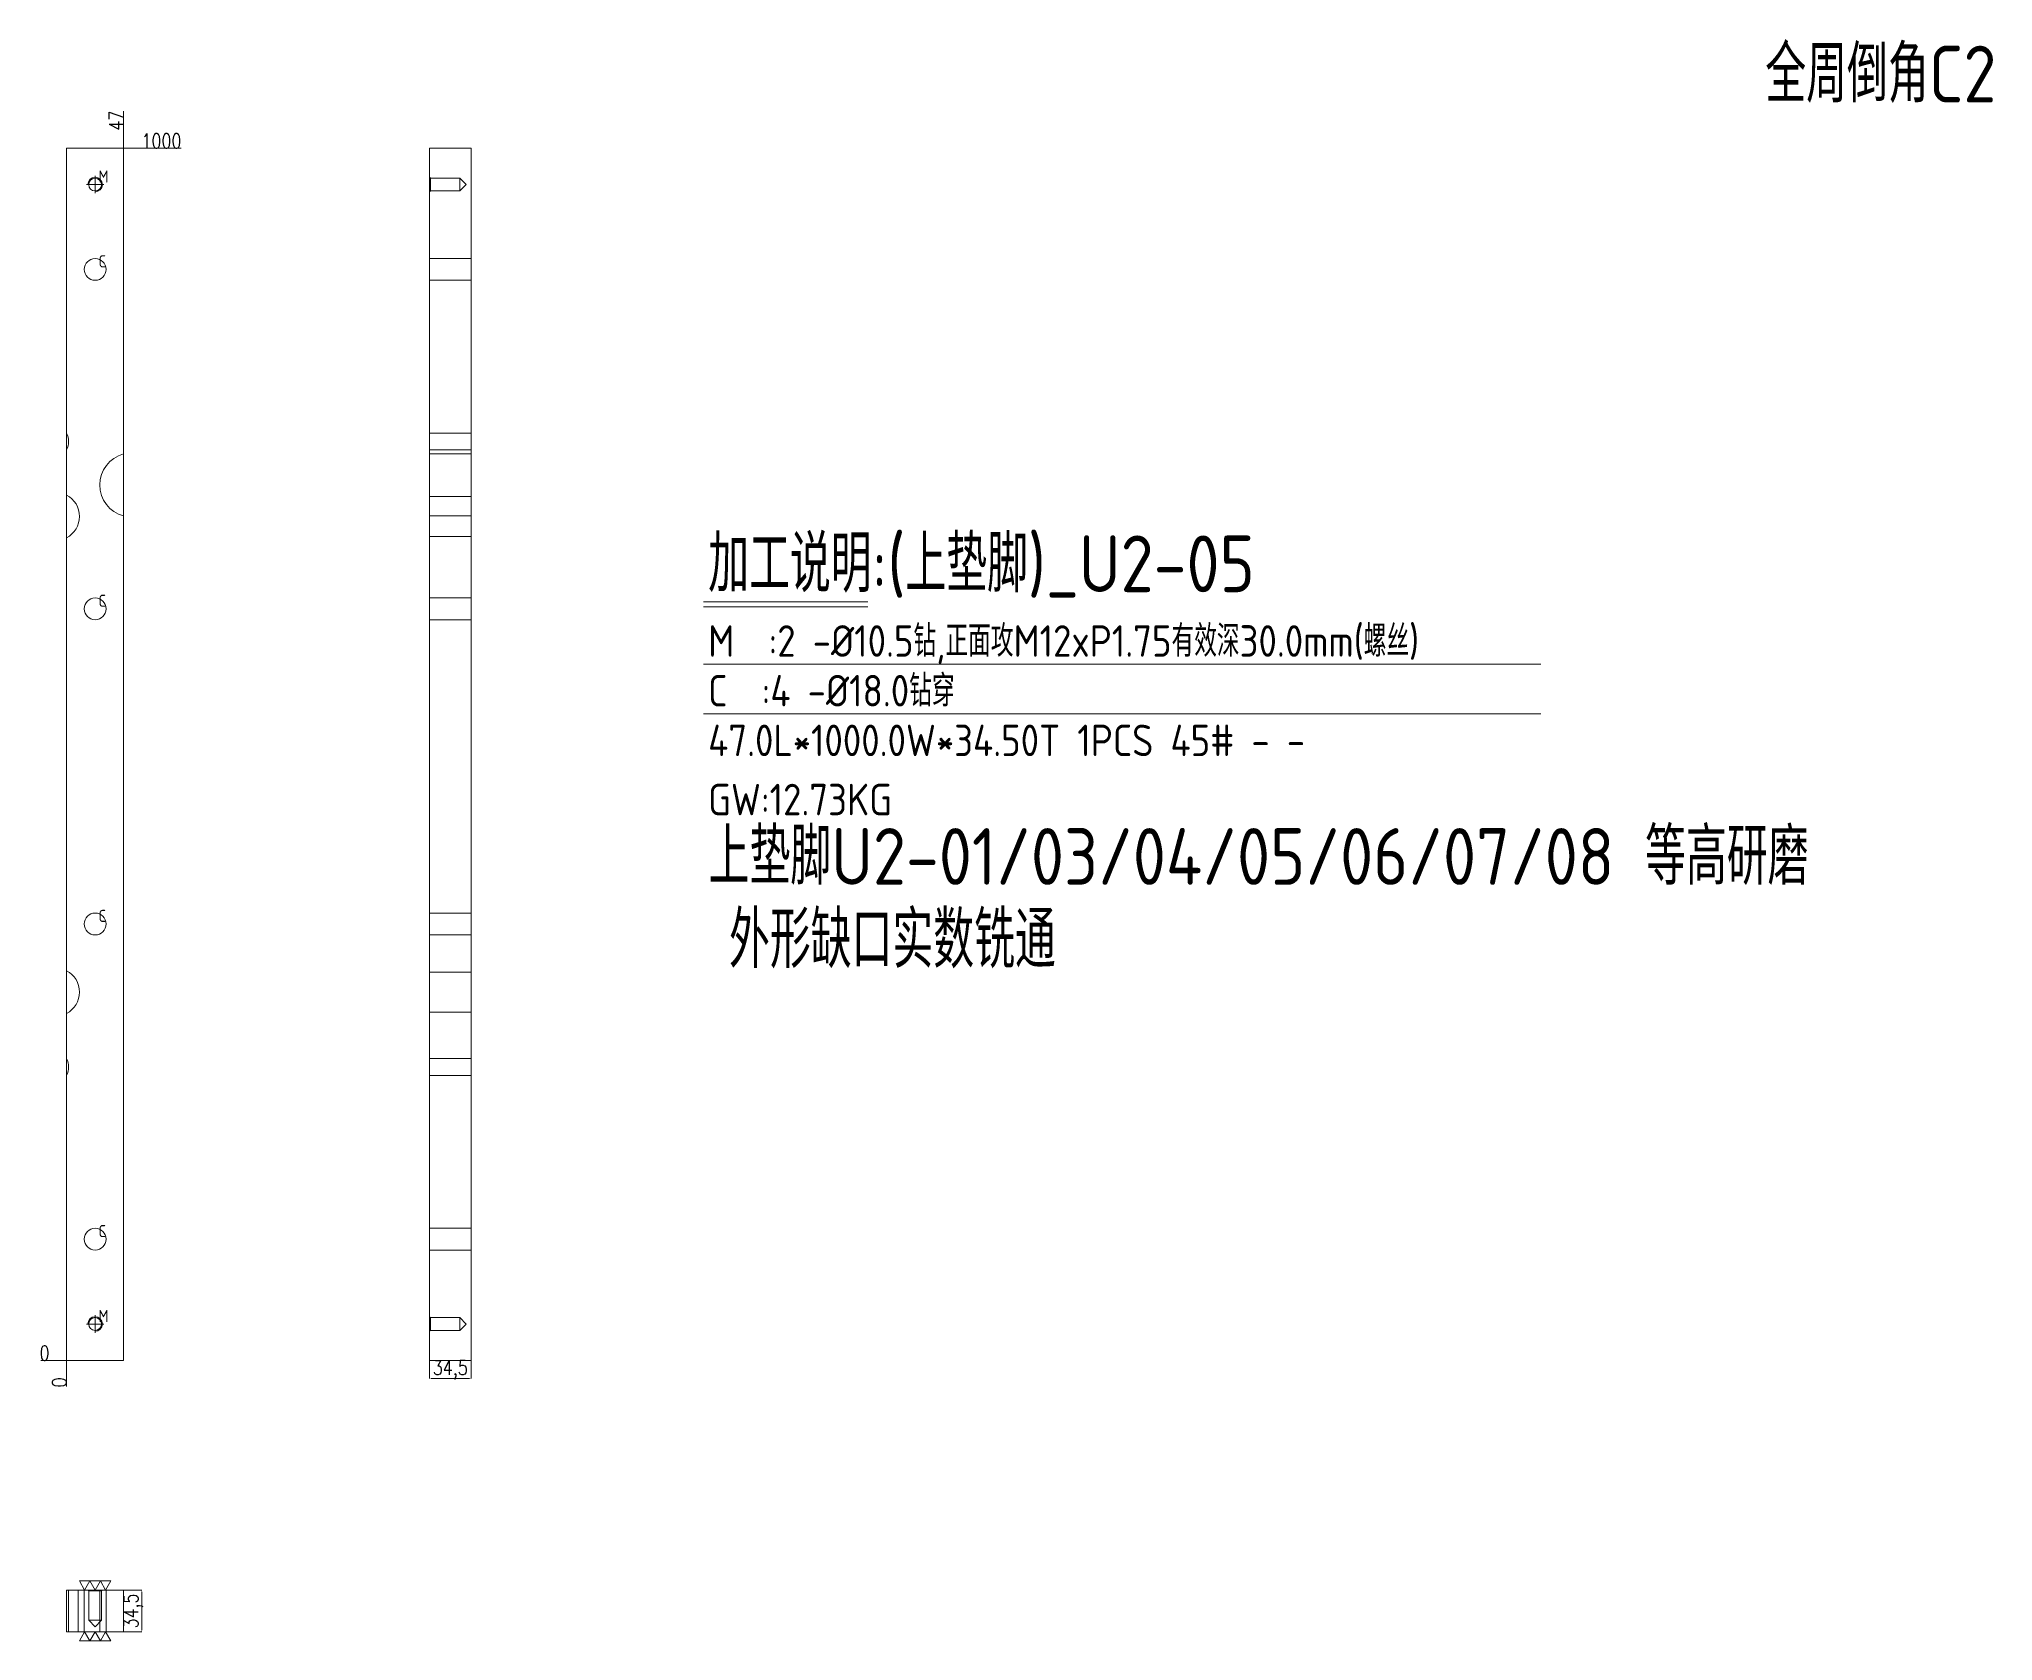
# Model space of a CAD drawing. Header units: millimetres. Extents: x 14321 to 15933, y 68888 to 70210.
import ezdxf

# ---------------------------------------------------------------- set-up
doc = ezdxf.new("R2010")
doc.units = ezdxf.units.MM
doc.linetypes.add('CENTER', pattern=[0])
doc.linetypes.add('DASHED', pattern=[0])
for name, color, linetype, lineweight in [('DIM', 4, 'Continuous', 20), ('U2', 185, 'Continuous', 20), ('U2_W', 1, 'Continuous', 25)]:
    doc.layers.add(name, color=color, linetype=linetype, lineweight=lineweight)
doc.styles.add('gbenor', font='gbenor.shx', dxfattribs={"bigfont": 'gbcbig.shx'})
doc.styles.add('TXT', font='txt.shx', dxfattribs={"width": 0.8, "bigfont": 'ctxt.shx'})
doc.dimstyles.new('零件', dxfattribs={"dimscale": 1.5, "dimtxt": 8, "dimasz": 1, "dimexe": 0, "dimexo": 0, "dimgap": 0, "dimtad": 1, "dimtxsty": 'TXT', "dimcen": 0, "dimclrd": 252, "dimclre": 252, "dimclrt": 4, "dimazin": 3, "dimtp": 0.001, "dimtm": 0.001, "dimtfac": 1, "dimtmove": 0, "dimatfit": 3, "dimlwd": 5, "dimlwe": 5})

# ---------------------------------------------------------------- blocks, each defined once
blk = doc.blocks.new('*D1107')
at = {"layer": 'Defpoints', "color": 0}
for p in [(14390.8, 70119.6), (14405.8, 70119.6), (14343.8, 69119.6)]:
    blk.add_point(p, dxfattribs=at)
at = {"layer": 'DIM', "color": 252, "lineweight": 5}
blk.add_line((14390.8, 70119.6), (14438.3, 70119.6), dxfattribs=at)
at = {"layer": 'DIM', "color": 4, "lineweight": 5, "insert": (14422, 70125.6), "char_height": 12, "attachment_point": 5, "style": 'TXT'}
blk.add_mtext('1000', dxfattribs=at)
blk = doc.blocks.new('*D1108')
at = {"layer": 'Defpoints', "color": 0}
for p in [(14328.8, 69119.6), (14343.8, 69119.6), (14343.8, 69119.6)]:
    blk.add_point(p, dxfattribs=at)
at = {"layer": 'DIM', "color": 252, "lineweight": 5}
blk.add_line((14343.8, 69119.6), (14322.4, 69119.6), dxfattribs=at)
at = {"layer": 'DIM', "color": 4, "lineweight": 5, "insert": (14325.6, 69125.6), "char_height": 12, "attachment_point": 5, "style": 'TXT'}
blk.add_mtext('0', dxfattribs=at)
blk = doc.blocks.new('*D1109')
at = {"layer": 'Defpoints', "color": 0}
for p in [(14343.8, 69119.6), (14343.8, 69119.6), (14343.8, 69104.6)]:
    blk.add_point(p, dxfattribs=at)
at = {"layer": 'DIM', "color": 252, "lineweight": 5}
blk.add_line((14343.8, 69119.6), (14343.8, 69098.2), dxfattribs=at)
at = {"layer": 'DIM', "color": 4, "lineweight": 5, "insert": (14337.8, 69101.4), "char_height": 12, "attachment_point": 5, "rotation": 90, "style": 'TXT'}
blk.add_mtext('0', dxfattribs=at)
blk = doc.blocks.new('*D1110')
at = {"layer": 'Defpoints', "color": 0}
for p in [(14390.8, 70134.6), (14390.8, 70119.6), (14343.8, 69119.6)]:
    blk.add_point(p, dxfattribs=at)
at = {"layer": 'DIM', "color": 252, "lineweight": 5}
for p, q in [((14390.8, 70131.6), (14390.8, 70150.2)), ((14390.8, 70128.6), (14390.8, 70131.6)), ((14390.8, 70119.6), (14390.8, 70128.6))]:
    blk.add_line(p, q, dxfattribs=at)
at = {"layer": 'DIM', "color": 4, "lineweight": 5, "insert": (14384.8, 70142.4), "char_height": 12, "attachment_point": 5, "rotation": 90, "style": 'TXT'}
blk.add_mtext('47', dxfattribs=at)
blk = doc.blocks.new('*D1111')
at = {"layer": 'Defpoints', "color": 0}
for p in [(14390.8, 68930.2), (14390.8, 68895.7), (14405.8, 68895.7)]:
    blk.add_point(p, dxfattribs=at)
at = {"layer": 'DIM', "color": 252, "lineweight": 5}
for p, q in [((14390.8, 68930.2), (14405.8, 68930.2)), ((14405.8, 68928.7), (14405.8, 68897.2)), ((14390.8, 68895.7), (14405.8, 68895.7))]:
    blk.add_line(p, q, dxfattribs=at)
at = {"layer": 'DIM', "color": 252}
for points in [[(14406.1, 68928.7), (14405.6, 68928.7), (14405.8, 68930.2)], [(14405.6, 68897.2), (14406.1, 68897.2), (14405.8, 68895.7)]]:
    blk.add_solid(points, dxfattribs=at)
at = {"layer": 'DIM', "color": 4, "lineweight": 5, "insert": (14398.7, 68912.9), "char_height": 12, "attachment_point": 5, "rotation": 90, "style": 'TXT'}
blk.add_mtext('34,5', dxfattribs=at)
blk = doc.blocks.new('*D1112')
at = {"layer": 'Defpoints', "color": 0}
for p in [(14643.1, 69119.6), (14677.6, 69119.6), (14677.6, 69104.6)]:
    blk.add_point(p, dxfattribs=at)
at = {"layer": 'DIM', "color": 252, "lineweight": 5}
for p, q in [((14643.1, 69119.6), (14643.1, 69104.6)), ((14677.6, 69119.6), (14677.6, 69104.6)), ((14644.6, 69104.6), (14676.1, 69104.6))]:
    blk.add_line(p, q, dxfattribs=at)
at = {"layer": 'DIM', "color": 252}
for points in [[(14644.6, 69104.9), (14644.6, 69104.4), (14643.1, 69104.6)], [(14676.1, 69104.4), (14676.1, 69104.9), (14677.6, 69104.6)]]:
    blk.add_solid(points, dxfattribs=at)
at = {"layer": 'DIM', "color": 4, "lineweight": 5, "insert": (14660.3, 69111.8), "char_height": 12, "attachment_point": 5, "style": 'TXT'}
blk.add_mtext('34,5', dxfattribs=at)

msp = doc.modelspace()

# ---------------------------------------------------------------- linework, layer by layer
at = {"layer": 'DIM', "color": 8, "linetype": 'Continuous', "lineweight": 5}
for p, q in [((14869.106, 69745.258), (15004.733, 69745.258)), ((14869.106, 69741.358), (15004.733, 69741.358)), ((14869.106, 69693.858), (15559.874, 69693.858)), ((14869.106, 69652.858), (15559.874, 69652.858))]:
    msp.add_line(p, q, dxfattribs=at)
at = {"layer": 'DIM', "color": 252, "linetype": 'DASHED', "lineweight": 5}
msp.add_lwpolyline([(14343.816, 70119.63), (14343.816, 69119.63), (14390.816, 69119.63), (14390.816, 70119.63)], close=True, dxfattribs=at)
at = {"layer": 'DIM', "linetype": 'Continuous', "lineweight": 5}
for points in [[(14380.307, 68937.697), (14375.976, 68930.197), (14371.646, 68937.697), (14367.316, 68930.197), (14362.986, 68937.697), (14358.656, 68930.197), (14354.326, 68937.697), (14380.307, 68937.697)], [(14354.326, 68888.197), (14358.656, 68895.697), (14362.986, 68888.197), (14367.316, 68895.697), (14371.646, 68888.197), (14375.976, 68895.697), (14380.307, 68888.197), (14354.326, 68888.197)]]:
    msp.add_lwpolyline(points, close=True, dxfattribs=at)
at = {"layer": 'U2', "color": 135, "linetype": 'Continuous', "lineweight": 5}
for p, q in [((14343.816, 70119.63), (14343.816, 69884.612)), ((14390.816, 70119.63), (14343.816, 70119.63)), ((14390.816, 69867.388), (14390.816, 70119.63)), ((14643.084, 69867.388), (14643.084, 70119.63)), ((14643.084, 70119.63), (14677.584, 70119.63)), ((14677.584, 70119.63), (14677.584, 69867.388)), ((14343.816, 69870.648), (14343.816, 69833.451)), ((14643.084, 69816.198), (14643.084, 69867.388)), ((14643.084, 69867.388), (14677.584, 69867.388)), ((14677.584, 69867.388), (14677.584, 69816.198)), ((14390.816, 69119.63), (14390.816, 69816.198)), ((14643.084, 69119.63), (14643.084, 69816.198)), ((14677.584, 69816.198), (14643.084, 69816.198)), ((14677.584, 69816.198), (14677.584, 69119.63)), ((14343.816, 69798.189), (14343.816, 69441.071)), ((14343.816, 69405.808), (14343.816, 69368.612)), ((14343.816, 69354.648), (14343.816, 69119.63)), ((14343.816, 69119.63), (14390.816, 69119.63)), ((14643.084, 69119.63), (14677.584, 69119.63)), ((14343.816, 68930.197), (14390.816, 68930.197)), ((14343.816, 68930.197), (14343.816, 68895.697)), ((14390.816, 68930.197), (14390.816, 68895.697)), ((14343.816, 68895.697), (14390.816, 68895.697))]:
    msp.add_line(p, q, dxfattribs=at)
at = {"layer": 'U2', "color": 5, "linetype": 'DASHED', "lineweight": 5, "ltscale": 0.506215}
for p, q in [((14643.831, 70094.883), (14643.084, 70095.63)), ((14643.084, 70083.63), (14643.831, 70084.377)), ((14668.084, 70094.883), (14643.831, 70094.883)), ((14643.831, 70084.377), (14643.831, 70094.883)), ((14643.831, 70084.377), (14668.084, 70084.377)), ((14673.337, 70089.63), (14668.084, 70094.883)), ((14668.084, 70084.377), (14668.084, 70094.883)), ((14668.084, 70084.377), (14673.337, 70089.63)), ((14643.831, 69154.883), (14643.084, 69155.63)), ((14668.084, 69154.883), (14643.831, 69154.883)), ((14643.831, 69154.883), (14643.831, 69144.377)), ((14673.337, 69149.63), (14668.084, 69154.883)), ((14668.084, 69154.883), (14668.084, 69144.377)), ((14668.084, 69144.377), (14673.337, 69149.63)), ((14643.084, 69143.63), (14643.831, 69144.377)), ((14643.831, 69144.377), (14668.084, 69144.377)), ((14361.316, 68930.197), (14362.063, 68929.45)), ((14362.063, 68929.45), (14362.063, 68905.197)), ((14372.569, 68929.45), (14362.063, 68929.45)), ((14372.569, 68929.45), (14373.316, 68930.197)), ((14372.569, 68905.197), (14372.569, 68929.45)), ((14362.063, 68905.197), (14367.316, 68899.944)), ((14362.063, 68905.197), (14372.569, 68905.197)), ((14367.316, 68899.944), (14372.569, 68905.197))]:
    msp.add_line(p, q, dxfattribs=at)
at = {"layer": 'U2', "color": 31, "linetype": 'DASHED', "lineweight": 5, "ltscale": 0.506215}
for p, q in [((14677.584, 70028.633), (14643.084, 70028.633)), ((14643.084, 70010.626), (14677.584, 70010.626)), ((14677.584, 69748.633), (14643.084, 69748.633)), ((14643.084, 69730.626), (14677.584, 69730.626)), ((14677.584, 69488.633), (14643.084, 69488.633)), ((14643.084, 69470.626), (14677.584, 69470.626)), ((14677.584, 69228.633), (14643.084, 69228.633)), ((14643.084, 69210.626), (14677.584, 69210.626)), ((14358.313, 68930.197), (14358.313, 68895.697)), ((14376.32, 68895.697), (14376.32, 68930.197))]:
    msp.add_line(p, q, dxfattribs=at)
at = {"layer": 'U2', "color": 135, "linetype": 'DASHED', "lineweight": 5, "ltscale": 0.506215}
for p, q in [((14677.584, 69884.612), (14643.084, 69884.612)), ((14643.084, 69870.648), (14677.584, 69870.648)), ((14677.584, 69832.308), (14643.084, 69832.308)), ((14643.084, 69799.332), (14677.584, 69799.332)), ((14643.084, 69439.928), (14677.584, 69439.928)), ((14677.584, 69406.951), (14643.084, 69406.951)), ((14643.084, 69368.612), (14677.584, 69368.612)), ((14677.584, 69354.648), (14643.084, 69354.648)), ((14345.316, 68895.697), (14345.316, 68930.197)), ((14353.375, 68895.697), (14353.375, 68930.197)), ((14371.186, 68930.197), (14371.186, 68895.697))]:
    msp.add_line(p, q, dxfattribs=at)
at = {"layer": 'U2', "color": 42, "linetype": 'Continuous', "lineweight": 5}
for centre, radius in [((14367.316, 70089.63), 5.253), ((14367.316, 70019.63), 9.004), ((14367.316, 69739.63), 9.004), ((14367.316, 69479.63), 9.004), ((14367.316, 69219.63), 9.004), ((14367.316, 69149.63), 5.253)]:
    msp.add_circle(centre, radius, dxfattribs=at)
for centre in [(14367.316, 70089.63), (14367.316, 69149.63)]:
    msp.add_arc(centre, 6, 270, 180, dxfattribs=at)
at = {"layer": 'U2', "color": 135, "linetype": 'Continuous', "lineweight": 5}
for centre, radius, start, end in [((14328.316, 69877.63), 17, 335.750371, 24.249629), ((14397.688, 69841.793), 26.502, 105.02804, 254.97196), ((14334.375, 69815.82), 20, 298.167936, 61.832064), ((14334.375, 69423.44), 20, 298.167936, 61.832064), ((14328.316, 69361.63), 17, 335.750371, 24.249629)]:
    msp.add_arc(centre, radius, start, end, dxfattribs=at)
at = {"layer": 'U2_W', "color": 1, "linetype": 'CENTER', "lineweight": 5, "ltscale": 0.506215}
for p, q in [((14367.316, 70082.43), (14367.316, 70096.83)), ((14360.116, 70089.63), (14374.516, 70089.63)), ((14360.116, 69149.63), (14374.516, 69149.63)), ((14367.316, 69142.43), (14367.316, 69156.83))]:
    msp.add_line(p, q, dxfattribs=at)

# ---------------------------------------------------------------- texts
at = {"layer": 'DIM', "color": 6, "lineweight": 5, "style": 'gbenor'}
msp.add_text('全周倒角C2', height=46.8, dxfattribs=at).set_placement((15745.058, 70157.343))
at = {"layer": 'DIM', "color": 4, "lineweight": 5, "style": 'gbenor'}
for s, height, p in [('M', 10, (14370.076, 70091.261)), ('C', 10, (14370.136, 70021.291)), ('加工说明:(上垫脚)_U2-05', 46.8, (14873.088, 69753.335)), ('C', 10, (14370.136, 69741.291)), ('M  :2 -%%c10.5钻,正面攻M12xP1.75有效深30.0mm(螺丝)', 26, (14873.006, 69700.078)), ('C  :4 -%%c18.0钻穿', 26, (14873.006, 69659.078)), ('47.0L*1000.0W*34.50T 1PCS 45# - -', 26, (14873.006, 69618.078)), ('GW:12.73KG', 26, (14873.006, 69569.278)), ('C', 10, (14370.136, 69481.291)), ('C', 10, (14370.136, 69221.291)), ('M', 10, (14370.076, 69151.261))]:
    msp.add_text(s, height=height, dxfattribs=at).set_placement(p)
at = {"layer": 'DIM', "color": 21, "lineweight": 5, "style": 'gbenor'}
for s, p in [('上垫脚U2-01/03/04/05/06/07/08 等高研磨', (14873.443, 69511.935)), ('外形缺口实数铣通', (14890.207, 69443.228))]:
    msp.add_text(s, height=46.8, dxfattribs=at).set_placement(p)

# ---------------------------------------------------------------- dimensions: what is measured, and where the dimension line sits
at = {"layer": 'DIM', "lineweight": 5}
for feature_location, offset, dtype, origin, picture, middle in [((14390.816, 70119.63), (0, 15), 1, (14343.816, 69119.63), '*D1110', (14384.816, 70142.401)), ((14390.816, 70119.63), (15, 0), 0, (14343.816, 69119.63), '*D1107', (14422.045, 70125.63)), ((14343.81624083, 69119.629752976), (-15, 0), 0, (14343.81624083, 69119.629752976), '*D1108', (14325.61624083, 69125.629752976)), ((14343.81624083, 69119.629752976), (0, -15), 1, (14343.81624083, 69119.629752976), '*D1109', (14337.81624083, 69101.429752976))]:
    dim = msp.add_ordinate_dim(feature_location=feature_location, offset=offset, dtype=dtype, origin=origin, dimstyle='零件', dxfattribs=at)
    dim.commit()
    dim.dimension.update_dxf_attribs({"geometry": picture, "text_midpoint": middle})
dim = msp.add_linear_dim(base=(14677.584, 69104.63), p1=(14643.084, 69119.63), p2=(14677.584, 69119.63), dimstyle='零件', dxfattribs=at)
dim.commit()
dim.dimension.update_dxf_attribs({"geometry": '*D1112', "text_midpoint": (14660.334, 69111.773)})
dim = msp.add_linear_dim(base=(14405.816, 68895.697), p1=(14390.816, 68930.197), p2=(14390.816, 68895.697), angle=90, dimstyle='零件', dxfattribs=at)
dim.commit()
dim.dimension.update_dxf_attribs({"geometry": '*D1111', "text_midpoint": (14398.673, 68912.947)})

doc.saveas('drawing.dxf')
